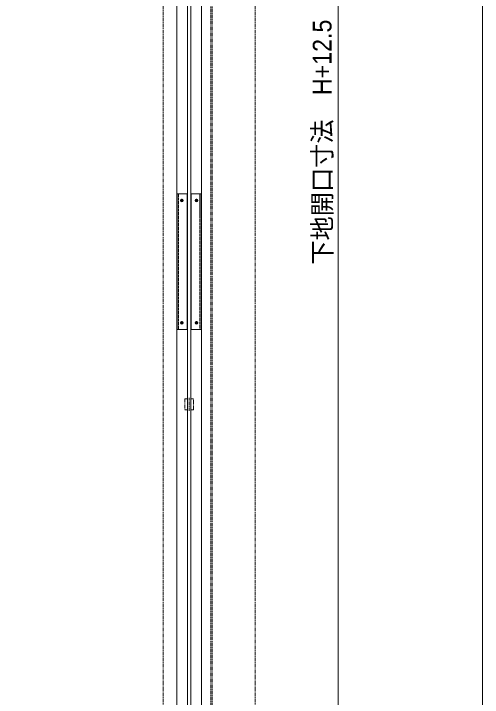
# Model space of a CAD drawing. Units: millimetres, scale not verified. Extents: x -4547 to 4547, y -2284 to 2284.
# Drawn here: x 969 to 1659, y -1277 to -271 of the extents above; entities that cross this region are included whole.
import ezdxf
from ezdxf.enums import TextEntityAlignment as Align

# ---------------------------------------------------------------- set-up
doc = ezdxf.new("R2010")
doc.units = ezdxf.units.MM
doc.header["$LTSCALE"] = 20
for name, pattern in [('CHAIN1', [8, 5, -1, 1, -1]), ('DASHED1', [1.8, 1.2, -0.6]), ('DOUBLE_CHAIN1', [8.8, 5, -1, 0.6, -0.6, 0.6, -1])]:
    doc.linetypes.add(name, pattern=pattern)
for name, color, linetype, lineweight in [('0-0_3一般', 7, 'Continuous', 9), ('0-3_2寸法-1', 7, 'Continuous', 9), ('0-5_1図面枠', 7, 'Continuous', 9)]:
    doc.layers.add(name, color=color, linetype=linetype, lineweight=lineweight)
doc.styles.add('ＭＳ Ｐゴシック', font='')
doc.styles.get('ＭＳ Ｐゴシック').set_extended_font_data('MS PGothic')

# ---------------------------------------------------------------- blocks, each defined once
blk = doc.blocks.new('グループ-21')
at = {"layer": '0-0_3一般', "linetype": 'DOUBLE_CHAIN1'}
blk.add_line((52000.6, 14080), (52000.6, -32920), dxfattribs=at)
blk.add_lwpolyline([(52040.6, 14080), (52040.6, -32920), (50600.6, -32920), (50600.6, 14080)], dxfattribs=at)
blk = doc.blocks.new('グループ-25')
at = {"layer": '0-0_3一般'}
blk.add_lwpolyline([(51004.6, 13720), (51724.6, 13720), (51724.6, -32580), (51004.6, -32580)], close=True, dxfattribs=at)
blk = doc.blocks.new('グループ-26')
at = {"layer": '0-0_3一般', "linetype": 'DASHED1'}
for p, q in [((51047.6, -10720), (51047.6, -14720)), ((51681.6, -14720), (51681.6, -10720))]:
    blk.add_line(p, q, dxfattribs=at)
at = {"layer": '0-0_3一般', "linetype": 'CHAIN1'}
for p, q in [((51191.6, -10920), (51103.6, -10920)), ((51147.6, -10964), (51147.6, -10876)), ((51625.6, -10920), (51537.6, -10920)), ((51581.6, -10876), (51581.6, -10964)), ((51147.6, -14564), (51147.6, -14476)), ((51581.6, -14476), (51581.6, -14564)), ((51191.6, -14520), (51103.6, -14520)), ((51625.6, -14520), (51537.6, -14520))]:
    blk.add_line(p, q, dxfattribs=at)
at = {"layer": '0-0_3一般'}
for points in [[(51307.6, -10720), (51307.6, -14720), (51007.6, -14720), (51007.6, -10720)], [(51421.6, -10720), (51721.6, -10720), (51721.6, -14720), (51421.6, -14720)]]:
    blk.add_lwpolyline(points, close=True, dxfattribs=at)
for centre in [(51147.6, -10920), (51581.6, -10920), (51147.6, -14520), (51581.6, -14520)]:
    blk.add_circle(centre, 40, dxfattribs=at)
blk = doc.blocks.new('グループ-27')
at = {"layer": '0-0_3一般'}
for name in ['グループ-21', 'グループ-25', 'グループ-26']:
    blk.add_blockref(name, (0, 0), dxfattribs=at)
blk = doc.blocks.new('グループ-28')
at = {"layer": '0-0_3一般', "linetype": 'DOUBLE_CHAIN1'}
blk.add_line((53310.6, -32920), (53310.6, 14080), dxfattribs=at)
blk = doc.blocks.new('グループ-29')
at = {"layer": '0-0_3一般'}
blk.add_blockref('グループ-28', (0, 0), dxfattribs=at)
blk = doc.blocks.new('グループ-33')
at = {"layer": '0-0_3一般'}
for name in ['グループ-29', 'グループ-27']:
    blk.add_blockref(name, (0, 0), dxfattribs=at)
blk = doc.blocks.new('グループ-34')
at = {"layer": '0-0_3一般'}
blk.add_lwpolyline([(51314.6, 12840), (51414.6, 12840), (51414.6, -31760), (51314.6, -31760)], close=True, dxfattribs=at)
blk.add_blockref('グループ-33', (0, 0), dxfattribs=at)
blk = doc.blocks.new('グループ-100')
at = {"layer": '0-0_3一般', "linetype": 'CHAIN1'}
for p, q in [((51364.6, -2192.2), (51364.6, -1806.4)), ((51364.6, -17112.2), (51364.6, -16726.4))]:
    blk.add_line(p, q, dxfattribs=at)
at = {"layer": '0-0_3一般', "linetype": 'DOUBLE_CHAIN1'}
for p, q in [((51234.6, -16760), (51234.6, -17080)), ((51314.6, -16760), (51234.6, -16760)), ((51314.6, -17080), (51314.6, -16760)), ((51494.6, -16760), (51414.6, -16760)), ((51414.6, -16760), (51414.6, -17080)), ((51494.6, -17080), (51494.6, -16760)), ((51234.6, -17080), (51314.6, -17080)), ((51414.6, -17080), (51494.6, -17080))]:
    blk.add_line(p, q, dxfattribs=at)
for points in [[(51314.6, -2160), (51314.6, -1840), (51234.6, -1840), (51234.6, -2160)], [(51414.6, -1840), (51414.6, -2160), (51494.6, -2160), (51494.6, -1840)]]:
    blk.add_lwpolyline(points, close=True, dxfattribs=at)
blk = doc.blocks.new('グループ-101')
at = {"layer": '0-0_3一般'}
blk.add_blockref('グループ-100', (0, 0), dxfattribs=at)
blk = doc.blocks.new('グループ-112')
at = {"layer": '0-5_1図面枠'}
blk.add_lwpolyline([(-60000, 41550), (60000, 41550), (60000, -41550), (-60000, -41550)], close=True, dxfattribs=at)
blk = doc.blocks.new('図面枠')
at = {"layer": '0-5_1図面枠'}
blk.add_blockref('グループ-112', (0, 0), dxfattribs=at)

msp = doc.modelspace()

# ---------------------------------------------------------------- linework, layer by layer
at = {"layer": '0-3_2寸法-1'}
msp.add_line((1446.96, 705.24), (1446.96, -1634.74), dxfattribs=at)

# ---------------------------------------------------------------- block references
at = {"layer": '0-0_3一般', "xscale": 0.05, "yscale": 0.05}
for name in ['グループ-34', 'グループ-101']:
    msp.add_blockref(name, (-1340.62, 0), dxfattribs=at)
at = {"layer": '0-5_1図面枠', "xscale": 0.05, "yscale": 0.05}
msp.add_blockref('図面枠', (-1340.62, 0), dxfattribs=at)

# ---------------------------------------------------------------- texts
at = {"layer": '0-3_2寸法-1', "style": 'ＭＳ Ｐゴシック', "width": 0.95}
msp.add_text('下地開口寸法\u3000H+12.5', height=27.51, rotation=90, dxfattribs=at).set_placement((1445.49, -640.54), align=Align.BOTTOM_LEFT)

doc.saveas('drawing.dxf')
